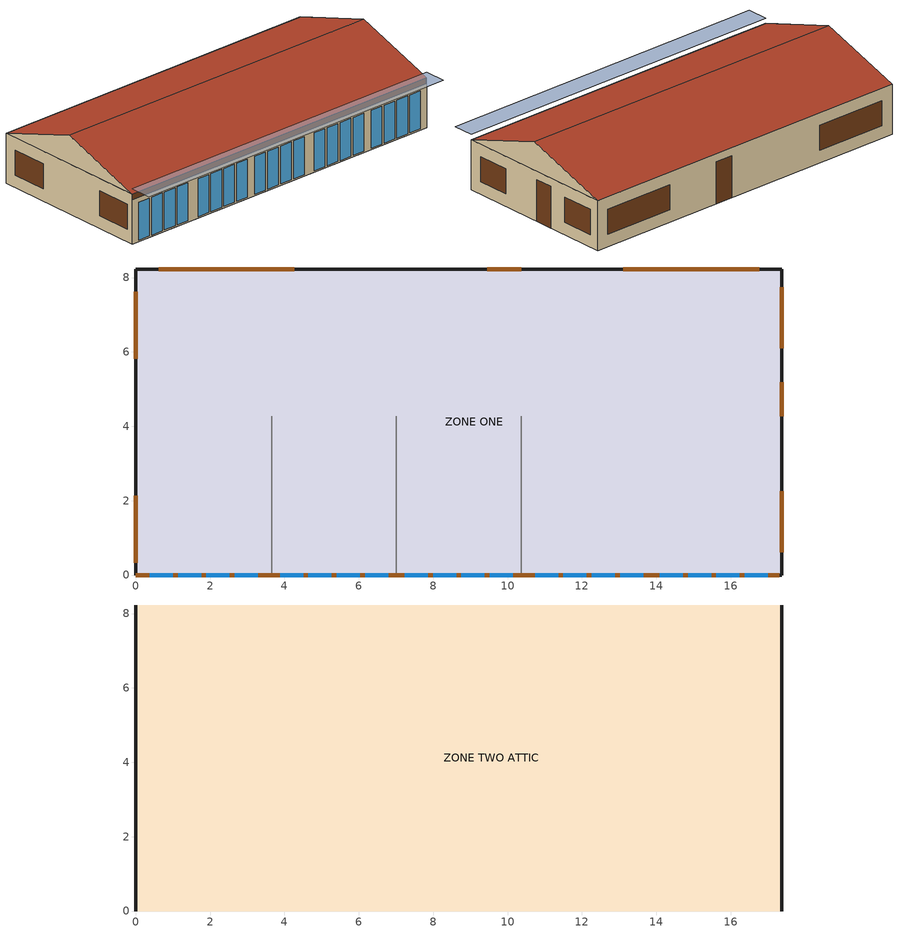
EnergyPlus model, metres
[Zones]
ZONE ONE
 floor outside (P100 FLOOR Raised JOISTS): 0,8.23 0.82,8.23 0.82,0 0,0 z0
 floor outside (P100 FLOOR Raised Insulated): 0.82,0 0.82,8.23 17.37,8.23 17.37,0 z0
 wall outside (EXTERIOR WALL (FRAMING)): 0,0 17.37,0 z0:2.44
 wall outside (EXTERIOR WALL (BATTING)): 17.37,0 17.37,8.23 0,8.23 0,0 z0:2.44
 wall adiabatic (P100 Int Wall): 3.66,0 3.66,4.27 / 7.01,0 7.01,4.27 / 10.36,0 10.36,4.27 z0:2.44
 window (WINDOW DOUBLE PANE): 0.37,0 1,0 / 1.14,0 1.76,0 / 1.9,0 2.52,0 / 2.66,0 3.28,0 / 3.88,0 4.5,0 / 4.64,0 5.26,0 / 5.4,0 6.03,0 / 6.17,0 6.79,0 / 7.23,0 7.85,0 / 7.99,0 8.62,0 / 8.76,0 9.38,0 / 9.52,0 10.14,0 / 10.74,0 11.36,0 / 11.5,0 12.12,0 / 12.26,0 12.88,0 / 13.02,0 13.65,0 / 14.09,0 14.71,0 / 14.85,0 15.47,0 / 15.61,0 16.24,0 / 16.38,0 17,0 z0.08:1.92
 door (DOOR): 17.37,4.27 17.37,5.18 / 10.36,8.23 9.45,8.23 z0:2.03
 door (EXTERIOR WALL (BATTING)): 0,0 17.31,0 z2.17:2.44
 door (EXTERIOR WALL (FRAMING)): 17.37,0.61 17.37,2.25 / 17.37,6.1 17.37,7.74 / 0,7.62 0,5.81 / 0,2.13 0,0.32 / 4.27,8.23 0.61,8.23 / 16.76,8.23 13.11,8.23 z0.61:1.83
ZONE TWO ATTIC
 floor to ZONE ONE (ATTIC FLOOR JOISTS): 0,8.23 1.74,8.23 1.74,0 0,0 z2.44
 floor to ZONE ONE (ATTIC FLOOR BATT): 17.37,0 1.74,0 1.74,8.23 17.37,8.23 z2.44
 wall outside (END GABLE): 0,8.23,2.44 0,0,2.44 0,4.11,3.81; 17.37,0,2.44 17.37,8.23,2.44 17.37,4.11,3.81
 roof outside (ROOF): 17.37,4.11,3.81 17.37,8.23,2.44 0,8.23,2.44 0,4.11,3.81; 0,4.11,3.81 0,0,2.44 17.37,0,2.44 17.37,4.11,3.81
shading: 0,0 0,-1.06 17.37,-1.06 17.37,0 z2.69
[Building]
P105A: North Axis {deg}=0; Terrain=Suburbs; Loads Convergence Tolerance Value=0.04; Temperature Convergence Tolerance Value {deltaC}=0.004; Solar Distribution=FullInteriorAndExterior; Minimum Number of Warmup Days=6
[Site:GroundReflectance]
0.2, 0.2, 0.2, 0.2, 0.2, 0.2, 0.2, 0.2, 0.2, 0.2, 0.2, 0.2
[Material] Roughness=Rough; Thermal Absorptance=0.9
Name | Thickness {m} | Conductivity {W/m-K} | Density {kg/m3} | Specific Heat {J/kg-K} | Solar Absorptance | Visible Absorptance
Face Brick | 0.1016 | 1.2978 | 2082.4 | 1004.16 | 0.6 | 0.6
FIBERGLASS BATT R24 | 0.18415 | 0.0439089 | 10.5722 | 836.8 | 0.6 | 0.6
BRICK PAVERS | 0.0556261 | 1.29919 | 2162.49 | 1004.16 | 0.6 | 0.6
JOISTS 2X8 16 IN OC-7.25 in Thick | 0.18415 | 0.115 | 512.59 | 1380.72 | 0.6 | 0.6
FIBERGLASS BATT R18 | 0.1397 | 0.0477302 | 10.8925 | 836.8 | 0.6 | 0.6
POLYISOCYANURATE BD INSUL | 0.0254001 | 0.0200438 | 32.0369 | 920.48 | 0.7 | 0.7
FIBERGLASS BATT R38 | 0.304801 | 0.0449904 | 9.61107 | 836.8 | 0.6 | 0.6
DOOR | 0.0444501 | 0.115793 | 512.59 | 1380.72 | 0.6 | 0.6
ASPHALT SHINGLE 1/4 IN | 0.00635001 | 0.0819056 | 1121.29 | 1255.2 | 0.6 | 0.6
PLYWOOD 1/2 IN | 0.0127 | 0.115504 | 544.627 | 1213.36 | 0.6 | 0.6
FIBERGLASS BATT R19 | 0.15875 | 0.0477302 | 9.61107 | 836.8 | 0.6 | 0.6
JOIST 2X6 24 OC | 0.1397 | 0.115793 | 512.59 | 1380.72 | 0.6 | 0.6
PLYWOOD 3/4 IN | 0.01905 | 0.11536 | 544.627 | 1213.36 | 0.6 | 0.6
FRAME 2X4 16 inch OC | 0.0889002 | 0.115648 | 512.59 | 1380.72 | 0.6 | 0.6
PLASTERBOARD | 0.0127 | 0.160206 | 800.923 | 1087.84 | 0.6 | 0.6
HARDBOARD SIDING(7/16'') | 0.011176 | 0.0945952 | 640.738 | 1171.52 | 0.6 | 0.6
[Construction]
P100 Int Wall: Face Brick, Face Brick
P100 FLOOR Raised JOISTS: JOISTS 2X8 16 IN OC-7.25 in Thick, PLYWOOD 3/4 IN, BRICK PAVERS
P100 FLOOR Raised Insulated: FIBERGLASS BATT R24, PLYWOOD 3/4 IN, BRICK PAVERS
WINDOW DOUBLE PANE: SINGLE PANE GLASS, AIR 13MM, SINGLE PANE GLASS
INTERIOR WALL AIR: PLASTERBOARD, PLASTERBOARD
DOOR: DOOR
INTERIOR WALL FRAMED: PLASTERBOARD, FRAME 2X4 16 inch OC, PLASTERBOARD
ATTIC FLOOR BATT: PLASTERBOARD, FIBERGLASS BATT R19, FIBERGLASS BATT R38
ATTIC FLOOR JOISTS: PLASTERBOARD, JOIST 2X6 24 OC, FIBERGLASS BATT R38
ROOF: ASPHALT SHINGLE 1/4 IN, PLYWOOD 1/2 IN
END GABLE: HARDBOARD SIDING(7/16''), PLYWOOD 1/2 IN
EXTERIOR WALL (BATTING): HARDBOARD SIDING(7/16''), POLYISOCYANURATE BD INSUL, FIBERGLASS BATT R18, PLASTERBOARD
EXTERIOR WALL (FRAMING): HARDBOARD SIDING(7/16''), POLYISOCYANURATE BD INSUL, JOIST 2X6 24 OC, PLASTERBOARD
[WindowMaterial:Gas]
AIR 13MM: Gas Type=Air; Thickness {m}=0.0127
[WindowMaterial:Glazing]
SINGLE PANE GLASS: Optical Data Type=SpectralAverage; Thickness {m}=0.00299721; Solar Transmittance at Normal Incidence=0.837; Front Side Solar Reflectance at Normal Incidence=0.075; Back Side Solar Reflectance at Normal Incidence=0.075; Visible Transmittance at Normal Incidence=0.837; Front Side Visible Reflectance at Normal Incidence=0.075; Back Side Visible Reflectance at Normal Incidence=0.075; Infrared Transmittance at Normal Incidence=0; Front Side Infrared Hemispherical Emissivity=0.84; Back Side Infrared Hemispherical Emissivity=0.84; Conductivity {W/m-K}=0.899808
[InternalMass] Zone=ZONE ONE
Name | Construction | Surface Area {m2}
INTERIOR WALLS AIR | INTERIOR WALL AIR | 115.04
INTERIOR WALLS FRAMED | INTERIOR WALL FRAMED | 12.7822
[ElectricEquipment]
INTERNAL GAINS: Zone or ZoneList=ZONE ONE; Schedule=INTERNAL LOADS YEAR; Design Level Calculation Method=EquipmentLevel; Design Level {W}=2930.711; Fraction Latent=0.178; Fraction Radiant=0.5754; Fraction Lost=0
[ZoneInfiltration:DesignFlowRate] Schedule=ALWAYS 1; Design Flow Rate Calculation Method=AirChanges/Hour; Constant Term Coefficient=1; Temperature Term Coefficient=0; Velocity Term Coefficient=0; Velocity Squared Term Coefficient=0
Name | Zone or ZoneList | Air Changes per Hour {1/hr}
ZONE TWO INFILTRATION | ZONE TWO ATTIC | 2.4
ZONE ONE INFILTRATION | ZONE ONE | 0.67
[Zone] Type=1; Multiplier=1; Ceiling Height {m}=autocalculate; Volume {m3}=autocalculate; Floor Area {m2}=autocalculate
Name | Part of Total Floor Area
ZONE TWO ATTIC | No
ZONE ONE | Yes
[Zone equipment]
ZONE ONE: ZONE ONE Purchased Air
[ZoneHVAC:IdealLoadsAirSystem]
ZONE ONE Purchased Air: Maximum Heating Supply Air Temperature {C}=50; Minimum Cooling Supply Air Temperature {C}=10; Maximum Heating Supply Air Humidity Ratio {kgWater/kgDryAir}=0.015; Minimum Cooling Supply Air Humidity Ratio {kgWater/kgDryAir}=0.01; Heating Limit=NoLimit; Cooling Limit=NoLimit; Dehumidification Control Type=None; Humidification Control Type=None
[ZoneControl:Thermostat]
ZONE ONE Thermostat: Zone or ZoneList=ZONE ONE; Control Type Schedule=ALWAYS 4; Control 1=Office Thermostat Dual SP Control
[ThermostatSetpoint:DualSetpoint]
Office Thermostat Dual SP Control: Heating Setpoint Temperature Schedule=ALWAYS 20; Cooling Setpoint Temperature Schedule=ALWAYS 25.55
[Schedule:Day:Hourly]
INTERNAL LOADS: 0.1386, 0.1386, 0.1386, 0.1386, 0.1386, 0.2315, 0.2909, 0.5818, 0.3394, 0.2077, 0.2077, 0.277, 0.2077, 0.1732, 0.1801, 0.1801, 0.2633, 0.284, 0.3048, 0.4779, 0.4779, 0.4989, 0.4989, 0.4503
[Schedule:Week:Daily]
INTERNAL LOADS WEEK: INTERNAL LOADS, INTERNAL LOADS, INTERNAL LOADS, INTERNAL LOADS, INTERNAL LOADS, INTERNAL LOADS, INTERNAL LOADS, INTERNAL LOADS, INTERNAL LOADS, INTERNAL LOADS, INTERNAL LOADS, INTERNAL LOADS
[Schedule:Year]
INTERNAL LOADS YEAR: INTERNAL LOADS WEEK, 1, 1, 12, 31
[Schedule:Compact]
ALWAYS 1: Through: 12/31, For: AllDays, Until: 24:00, 1
ALWAYS 4: Through: 12/31, For: AllDays, Until: 24:00, 4
ALWAYS 20: Through: 12/31, For: AllDays, Until: 24:00, 20
ALWAYS 25.55: Through: 12/31, For: AllDays, Until: 24:00, 25.55555
